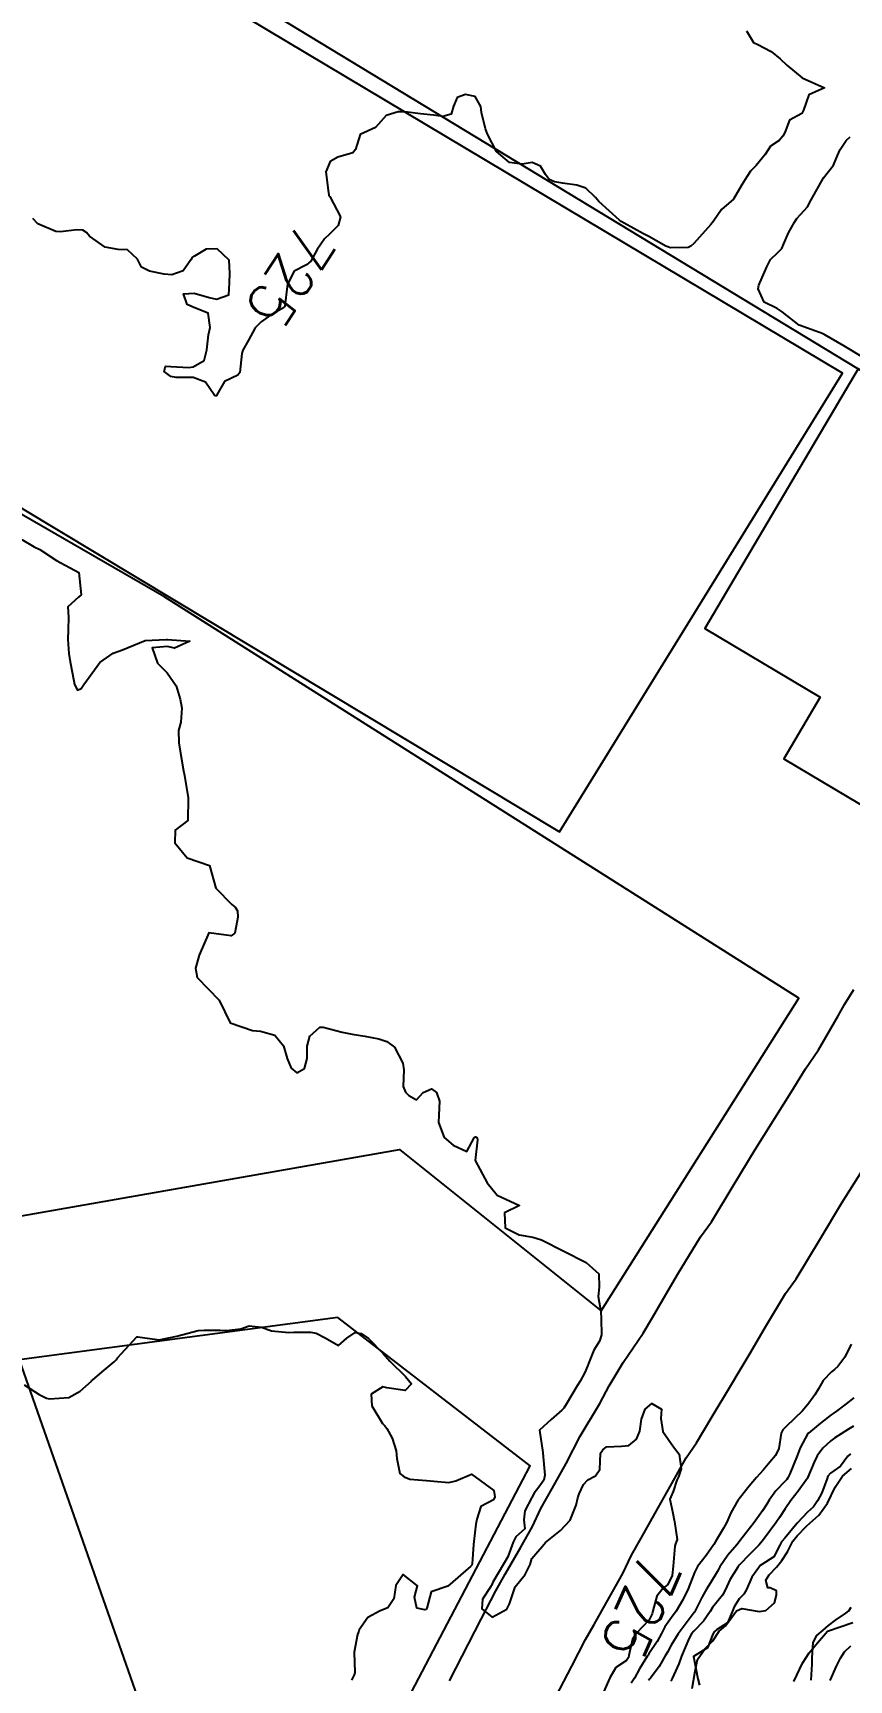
# Model space of a CAD drawing. Header units: metres. Extents: x 307586 to 320046, y 7427249 to 7434250.
# Drawn here: x 313360.1 to 313432.9, y 7432625.3 to 7432772.2 of the extents above; entities that cross this region are included whole.
import ezdxf
from ezdxf.enums import TextEntityAlignment as Align

# ---------------------------------------------------------------- set-up
doc = ezdxf.new("R2010")
doc.units = ezdxf.units.M
doc.header["$MEASUREMENT"] = 0
for name, color, linetype in [('Area Verde e Lazer', 45, 'Continuous'), ('Cotas', 45, 'Continuous'), ('Curvas de Nivel 1m', 11, 'Continuous'), ('Curvas de Nivel 5m', 15, 'Continuous'), ('Edificações', 30, 'Continuous'), ('Hidrografia', 140, 'Continuous'), ('Vias Primárias', 230, 'Continuous')]:
    doc.layers.add(name, color=color, linetype=linetype)
doc.styles.add('Style-STANDARD', font='STANDARD.shx')

msp = doc.modelspace()

# ---------------------------------------------------------------- linework, layer by layer
at = {"layer": 'Area Verde e Lazer'}
msp.add_lwpolyline([(313356.19, 7432787.29), (313331.53, 7432746.39), (313407.12, 7432700.92), (313432.37, 7432741.82)], close=True, dxfattribs=at)
msp.add_lwpolyline([(313356.19, 7432787.29), (313331.53, 7432746.39), (313407.12, 7432700.92), (313432.37, 7432741.82)], close=True, dxfattribs=at)
at = {"layer": 'Curvas de Nivel 1m', "flags": 128}
for points, elevation in [([(313359.36, 7432651.59), (313360.7, 7432650.74), (313361.35, 7432650.42), (313361.62, 7432650.35), (313363.35, 7432650.46), (313364.35, 7432651.04), (313365.36, 7432651.93), (313365.41, 7432651.98), (313365.48, 7432652.03), (313366.49, 7432652.9), (313367.39, 7432653.65), (313367.56, 7432653.84), (313367.7, 7432654.01), (313369.41, 7432655.87), (313369.5, 7432655.89), (313371.41, 7432655.61), (313372.99, 7432655.94), (313373.31, 7432656.04), (313373.42, 7432656.07), (313374.9, 7432656.43), (313375.42, 7432656.48), (313376.86, 7432656.46), (313377.42, 7432656.45), (313378.69, 7432656.6), (313379.43, 7432656.87), (313380.54, 7432656.74), (313381.42, 7432656.42), (313382.98, 7432656.26), (313383.42, 7432656.28), (313384.92, 7432656.29), (313385.42, 7432656.2), (313386.23, 7432655.78), (313387.41, 7432655.1), (313388.14, 7432655.76), (313388.89, 7432656.27), (313389.42, 7432656.17), (313390.07, 7432655.73), (313391.4, 7432654.38), (313391.99, 7432653.71), (313393.37, 7432652.35), (313393.93, 7432651.69), (313393.36, 7432651.09), (313391.73, 7432651.34), (313391.36, 7432651.42), (313390.33, 7432650.75), (313390.37, 7432649.73), (313391.33, 7432648.14), (313391.53, 7432647.93), (313391.72, 7432647.71), (313392.18, 7432646.83), (313392.56, 7432645.7), (313392.62, 7432645.03), (313392.88, 7432643.7), (313393.27, 7432643.38), (313393.78, 7432643.17), (313395.26, 7432643.07), (313395.91, 7432643.01), (313397.26, 7432642.88), (313397.87, 7432643.03), (313399.27, 7432643.62), (313401.25, 7432642.16), (313401.34, 7432641.6), (313401.24, 7432641.35), (313400.09, 7432640.76), (313399.73, 7432639.61), (313399.66, 7432639.18), (313399.47, 7432637.62), (313399.45, 7432637.36), (313399.33, 7432635.62), (313399.29, 7432635.5), (313399.17, 7432635.39), (313397.15, 7432633.65), (313395.67, 7432633.14), (313395.28, 7432631.67), (313395.22, 7432631.57), (313395.12, 7432631.54), (313394.38, 7432631.68), (313394.17, 7432632.65), (313394.45, 7432633.68), (313393.16, 7432634.69), (313392.52, 7432633.7), (313392.33, 7432632.5), (313391.82, 7432631.71), (313391.12, 7432631.43), (313390.02, 7432630.83), (313389.25, 7432629.74), (313389.21, 7432629.63), (313389.1, 7432629.33), (313388.8, 7432627.74), (313388.85, 7432625.95), (313388.8, 7432625.74), (313388.56, 7432625.26)], 726), ([(313433.14, 7432655.22), (313432.56, 7432654.07), (313431.94, 7432653.23), (313431.66, 7432652.97), (313431.39, 7432652.75), (313430.65, 7432651.97), (313430.21, 7432651.25), (313429.89, 7432650.72), (313429.35, 7432649.97), (313428.78, 7432649.27), (313427.33, 7432647.87), (313427.03, 7432647.59), (313426.9, 7432647.29), (313426.68, 7432645.92), (313426.38, 7432645.3), (313425.88, 7432644.71), (313425.28, 7432644), (313424.7, 7432643.32), (313424.03, 7432642.56), (313423.25, 7432641.57), (313423.14, 7432641.44), (313423.06, 7432641.34), (313422.39, 7432640.19), (313422.04, 7432639.35), (313421.76, 7432638.82), (313421.21, 7432637.92), (313421.01, 7432637.56), (313420.89, 7432637.36), (313420.2, 7432636.36), (313419.43, 7432635.38), (313419.33, 7432635.22), (313419.17, 7432634.85), (313418.59, 7432633.39), (313418.13, 7432632.41), (313417.53, 7432631.4), (313417.12, 7432630.84), (313416.51, 7432630.01), (313416.21, 7432629.42), (313415.82, 7432628.69), (313415.08, 7432627.59), (313415.02, 7432627.49), (313414.97, 7432627.43), (313414.24, 7432626.26), (313413.8, 7432625.44), (313413.52, 7432624.98)], 724), ([(313433.36, 7432650.44), (313432.68, 7432649.89), (313431.83, 7432649.24), (313431.54, 7432649.04), (313431.34, 7432648.91), (313430.4, 7432648.18), (313429.32, 7432647.3), (313429.28, 7432647.26), (313428.59, 7432645.99), (313428.32, 7432645.27), (313427.67, 7432643.67), (313427.48, 7432643.29), (313427.4, 7432643.16), (313427.27, 7432643.02), (313426.4, 7432642.15), (313425.82, 7432641.3), (313425.61, 7432640.94), (313425.23, 7432640.36), (313424.48, 7432639.32), (313423.21, 7432637.67), (313423.06, 7432637.48), (313422.95, 7432637.34), (313422.14, 7432636.4), (313421.41, 7432635.36), (313421.33, 7432635.2), (313421.17, 7432634.92), (313420.59, 7432633.94), (313420.24, 7432633.37), (313419.83, 7432632.68), (313419.19, 7432631.38), (313419.16, 7432631.34), (313419.12, 7432631.29), (313417.71, 7432629.4), (313417.09, 7432628.39), (313416.74, 7432627.76), (313416.55, 7432627.42), (313416.01, 7432626.48), (313415.23, 7432625.43), (313415.14, 7432625.34), (313415.05, 7432625.24)], 723), ([(313433.33, 7432647.92), (313432.91, 7432647.64), (313432.24, 7432647.23), (313431.68, 7432646.87), (313431.31, 7432646.61), (313430.6, 7432645.95), (313430.1, 7432645.25), (313429.83, 7432644.71), (313429.27, 7432643.35), (313429.23, 7432643.26), (313428.41, 7432642.12), (313427.76, 7432641.28), (313427.24, 7432640.54), (313426.75, 7432639.77), (313426.42, 7432639.3), (313425.91, 7432638.61), (313425.21, 7432637.67), (313424.9, 7432637.31), (313424.07, 7432636.45), (313423.18, 7432635.53), (313423.09, 7432635.43), (313423.03, 7432635.34), (313422.32, 7432634.19), (313421.91, 7432633.35), (313421.65, 7432632.85), (313421.14, 7432632.21), (313420.76, 7432631.73), (313420.55, 7432631.37), (313419.97, 7432630.52), (313419.11, 7432629.63), (313418.9, 7432629.38), (313418.65, 7432628.94), (313418, 7432627.4), (313417.76, 7432626.71), (313417.17, 7432625.41), (313417.05, 7432625.17)], 722), ([(313433.07, 7432645.45), (313432.84, 7432645.22), (313432.18, 7432644.34), (313431.28, 7432643.72), (313431.06, 7432643.46), (313430.98, 7432643.24), (313430.53, 7432641.97), (313430.14, 7432641.25), (313429.77, 7432640.73), (313429.23, 7432640.25), (313428.33, 7432639.27), (313427.21, 7432637.92), (313426.92, 7432637.58), (313426.78, 7432637.29), (313426.23, 7432636.25), (313425.18, 7432635.57), (313425.02, 7432635.47), (313424.89, 7432635.31), (313424.27, 7432634.43), (313423.79, 7432633.33), (313423.55, 7432632.93), (313423.14, 7432632.51), (313422.69, 7432631.79), (313422.52, 7432631.35), (313422.1, 7432630.37), (313421.11, 7432629.75), (313420.9, 7432629.57), (313420.8, 7432629.36), (313420.32, 7432628.14), (313419.08, 7432627.38), (313419.46, 7432625.38), (313419.61, 7432624.81)], 721), ([(313429.57, 7432625.25), (313429.65, 7432626.68), (313429.66, 7432627.25), (313429.74, 7432628.61), (313430.06, 7432629.25), (313430.63, 7432629.72), (313431.11, 7432630.14), (313431.73, 7432630.62), (313432.66, 7432631.22), (313432.92, 7432631.43), (313433.13, 7432631.78)], 721), ([(313431.26, 7432625.24), (313431.82, 7432626.49), (313432.17, 7432627.23), (313432.55, 7432627.77), (313433.09, 7432628.33)], 722)]:
    msp.add_lwpolyline(points, dxfattribs=dict(at, elevation=elevation))
at = {"layer": 'Curvas de Nivel 5m', "elevation": 725, "flags": 128}
for points in [[(313423.79, 7432772.38), (313424.41, 7432771.34), (313424.8, 7432771.15), (313425.99, 7432770.52), (313426.79, 7432769.88), (313427.41, 7432769.3), (313428.77, 7432768.16), (313430.76, 7432767.27), (313429.37, 7432766.67), (313428.89, 7432765.29), (313428.73, 7432765), (313427.62, 7432764.4), (313427.21, 7432763.31), (313427.05, 7432762.96), (313426.7, 7432762.59), (313425.94, 7432762.07), (313425.46, 7432761.33), (313424.67, 7432760.34), (313424.15, 7432759.86), (313423.83, 7432759.35), (313423.39, 7432758.62), (313422.64, 7432757.36), (313421.58, 7432756.42), (313420.85, 7432755.38), (313420.75, 7432755.24), (313420.61, 7432755.09), (313419.11, 7432753.4), (313418.84, 7432753.15), (313418.59, 7432753.05), (313417.01, 7432753), (313416.59, 7432753.16), (313416.12, 7432753.44), (313415.14, 7432753.99), (313414.6, 7432754.25), (313412.88, 7432755.21), (313412.61, 7432755.37), (313412.47, 7432755.48), (313410.64, 7432757.14), (313410.34, 7432757.5), (313409.48, 7432758.34), (313408.65, 7432758.59), (313407.4, 7432758.79), (313406.66, 7432758.91), (313406.2, 7432759.1), (313405.88, 7432759.56), (313405.41, 7432760.31), (313404.67, 7432760.61), (313403.78, 7432760.48), (313402.67, 7432760.62), (313401.51, 7432761.61), (313400.71, 7432763.14), (313400.53, 7432763.62), (313400.17, 7432765.07), (313400.1, 7432765.63), (313399.61, 7432766.5), (313398.74, 7432766.69), (313397.98, 7432766.41), (313397.66, 7432765.66), (313397.45, 7432764.94), (313396.72, 7432764.73), (313395.88, 7432764.84), (313394.73, 7432764.97), (313393.31, 7432765.14), (313392.73, 7432765.15), (313391.65, 7432764.81), (313390.71, 7432763.74), (313389.35, 7432763.12), (313388.91, 7432761.77), (313388.68, 7432761.49), (313387.36, 7432761.1), (313386.67, 7432760.71), (313386.28, 7432759.8), (313386.52, 7432757.91), (313386.53, 7432757.79), (313386.55, 7432757.71), (313386.63, 7432757.6), (313387.59, 7432755.78), (313387.37, 7432755.01), (313386.6, 7432754.23), (313386.17, 7432753.8), (313385.51, 7432752.87), (313384.95, 7432751.81), (313384.56, 7432751.5), (313383.44, 7432750.94), (313382.88, 7432749.84), (313382.83, 7432749.55), (313382.61, 7432747.84), (313382.6, 7432747.75), (313382.51, 7432747.65), (313381.35, 7432747), (313380.5, 7432746.42), (313379.97, 7432745.87), (313379.37, 7432744.77), (313378.86, 7432743.88), (313378.78, 7432743.58), (313378.6, 7432741.89), (313378.44, 7432741.65), (313377.24, 7432741.1), (313376.56, 7432739.91), (313376.52, 7432739.81), (313376.42, 7432739.8), (313376.31, 7432739.91), (313375.54, 7432741.03), (313374.44, 7432741.46), (313372.93, 7432741.46), (313372.44, 7432741.52), (313371.85, 7432741.97), (313371.96, 7432742.46), (313372.45, 7432742.43), (313374.06, 7432742.33), (313374.45, 7432742.39), (313375.42, 7432742.96), (313375.65, 7432743.92), (313375.81, 7432745.24), (313375.96, 7432745.92), (313375.78, 7432747.19), (313374.51, 7432747.7), (313373.91, 7432747.95), (313373.58, 7432748.9), (313374.53, 7432748.97), (313375.87, 7432748.57), (313376.52, 7432748.43), (313377.61, 7432748.82), (313377.69, 7432749.9), (313377.71, 7432750.74), (313377.65, 7432751.9), (313376.58, 7432752.93), (313375.61, 7432752.89), (313374.57, 7432752.28), (313374.35, 7432752.16), (313374.22, 7432751.94), (313373.55, 7432750.95), (313372.55, 7432750.59), (313371.85, 7432750.67), (313370.55, 7432750.94), (313369.84, 7432751.28), (313369.47, 7432752), (313368.58, 7432752.84), (313367.74, 7432752.85), (313366.58, 7432753.07), (313365.18, 7432754.05), (313364.92, 7432754.38), (313364.6, 7432754.6), (313364.06, 7432754.61), (313362.6, 7432754.44), (313362.2, 7432754.48), (313360.6, 7432755.15), (313360.13, 7432755.63)], [(313434.2, 7432743.22), (313432.48, 7432744.27), (313430.77, 7432745.26), (313430.5, 7432745.4), (313430.31, 7432745.45), (313428.51, 7432746.1), (313426.97, 7432747.31), (313426.53, 7432747.61), (313425.37, 7432748.17), (313424.84, 7432749.34), (313424.91, 7432749.69), (313425.6, 7432751.32), (313425.93, 7432751.96), (313426.58, 7432752.58), (313426.94, 7432752.96), (313427.09, 7432753.3), (313427.55, 7432754.35), (313428.08, 7432755.3), (313428.29, 7432755.62), (313428.62, 7432755.97), (313429.23, 7432756.68), (313429.56, 7432757.28), (313430.66, 7432759.26), (313431.55, 7432760.38), (313431.92, 7432761.25), (313432.15, 7432761.78), (313432.7, 7432762.59), (313433.03, 7432762.91)], [(313359.15, 7432727), (313360.26, 7432726.35), (313360.77, 7432726.09), (313362.24, 7432725.11), (313364.23, 7432724.06), (313364.45, 7432722.06), (313364.2, 7432721.85), (313363.27, 7432721), (313363.31, 7432720.07), (313363.3, 7432718.94), (313363.26, 7432718.07), (313363.36, 7432716.84), (313363.48, 7432716.07), (313363.79, 7432714.39), (313363.86, 7432714.06), (313364.11, 7432713.55), (313364.45, 7432713.71), (313364.69, 7432714.05), (313366.13, 7432716.03), (313367.3, 7432716.86), (313368.14, 7432717.15), (313370.15, 7432717.98), (313372.04, 7432718.07), (313372.15, 7432718.07), (313374.15, 7432717.94), (313372.79, 7432717.31), (313372.15, 7432717.46), (313370.79, 7432717.33), (313371.27, 7432715.97), (313372.12, 7432715.09), (313372.92, 7432713.95), (313373.29, 7432712.75), (313373.42, 7432711.95), (313373.33, 7432710.69), (313373.14, 7432709.95), (313373.15, 7432708.85), (313373.31, 7432707.95), (313373.59, 7432706.37), (313373.66, 7432705.94), (313373.99, 7432703.94), (313373.96, 7432701.94), (313372.84, 7432701.06), (313372.82, 7432699.95), (313373.92, 7432698.6), (313375.91, 7432697.91), (313376.47, 7432695.9), (313377.88, 7432694.43), (313378.19, 7432694.2), (313378.41, 7432693.88), (313378.42, 7432693.32), (313378.16, 7432691.89), (313377.84, 7432691.64), (313375.84, 7432691.91), (313374.99, 7432689.92), (313374.64, 7432688.76), (313374.81, 7432687.92), (313375.79, 7432686.91), (313376.76, 7432685.9), (313377.75, 7432683.89), (313379.74, 7432683.21), (313380.45, 7432683.14), (313381.74, 7432682.79), (313382.51, 7432681.83), (313382.83, 7432680.71), (313383.17, 7432679.83), (313383.7, 7432679.42), (313384.36, 7432679.81), (313384.6, 7432680.7), (313384.61, 7432681.81), (313384.85, 7432682.69), (313385.75, 7432683.49), (313386.04, 7432683.49), (313387.74, 7432683.06), (313388.62, 7432682.88), (313389.74, 7432682.71), (313391.01, 7432682.46), (313391.73, 7432682.21), (313392.39, 7432681.71), (313393.14, 7432680.28), (313393.23, 7432679.7), (313393.18, 7432678.22), (313393.37, 7432677.7), (313393.68, 7432677.4), (313394.36, 7432677.01), (313394.97, 7432677.68), (313395.69, 7432678), (313396.15, 7432677.67), (313396.42, 7432676.91), (313396.34, 7432675.66), (313396.31, 7432675), (313396.83, 7432673.66), (313397.62, 7432672.96), (313398.85, 7432672.4), (313399.51, 7432673.62), (313399.63, 7432673.71), (313399.78, 7432673.62), (313399.81, 7432673.44), (313399.6, 7432671.62), (313400.66, 7432669.61), (313401.57, 7432668.52), (313403.56, 7432667.58), (313402.22, 7432666.93), (313402.27, 7432665.59), (313403.53, 7432664.99), (313404.73, 7432664.76), (313405.52, 7432664.52), (313407.51, 7432663.53), (313409.5, 7432662.51), (313410.63, 7432661.49), (313410.65, 7432660.31), (313410.58, 7432659.49), (313410.8, 7432658.14), (313410.84, 7432657.49), (313410.86, 7432656.05), (313410.69, 7432655.49), (313410.19, 7432654.7), (313409.69, 7432653.5), (313409.62, 7432653.27), (313409.38, 7432652.69), (313408.95, 7432651.93), (313408.68, 7432651.51), (313407.73, 7432649.91), (313407.49, 7432649.53), (313407.34, 7432649.35), (313406.36, 7432648.51), (313405.32, 7432647.55), (313405.62, 7432645.55), (313405.67, 7432645.17), (313405.8, 7432643.54), (313405.73, 7432643.08), (313405.26, 7432642.47), (313404.86, 7432641.94), (313404.64, 7432641.56), (313404.04, 7432640.37), (313403.95, 7432639.56), (313404.02, 7432638.75), (313403.21, 7432638.05), (313402.97, 7432637.57), (313402.51, 7432636.25), (313402.12, 7432635.59), (313401.16, 7432634.01), (313401.04, 7432633.71), (313401, 7432633.6), (313400.26, 7432632.48), (313400.2, 7432631.61), (313401.12, 7432630.86), (313402.42, 7432631.58), (313402.65, 7432632.06), (313403.15, 7432633.57), (313404.05, 7432634.67), (313404.5, 7432635.56), (313404.64, 7432636.1), (313405.19, 7432636.72), (313405.56, 7432637.18), (313405.88, 7432637.54), (313407.21, 7432638.61), (313408.06, 7432639.52), (313408.59, 7432640.86), (313408.75, 7432641.51), (313408.87, 7432641.88), (313409.26, 7432642.71), (313409.64, 7432643.12), (313410.32, 7432643.49), (313410.71, 7432644.06), (313410.78, 7432645.49), (313410.99, 7432645.79), (313411.3, 7432646.08), (313412.65, 7432646.12), (313413.3, 7432646.18), (313414, 7432646.76), (313414.27, 7432647.45), (313414.43, 7432648.54), (313414.76, 7432649.44), (313415.35, 7432649.93), (313416.21, 7432649.42), (313416.17, 7432648.59), (313416.32, 7432647.42), (313417.3, 7432646.08), (313417.79, 7432645.4), (313417.97, 7432644.09), (313417.72, 7432643.4), (313417.59, 7432643.09), (313417.25, 7432642.07), (313417.04, 7432641.62), (313416.96, 7432641.41), (313417.23, 7432640.16), (313417.35, 7432639.54), (313417.38, 7432639.41), (313417.61, 7432637.81), (313417.45, 7432637.41), (313417.4, 7432637.2), (313417.25, 7432635.41), (313417.16, 7432634.59), (313416.79, 7432633.78), (313416.34, 7432633.42), (313415.8, 7432632.76), (313415.45, 7432631.43), (313415.38, 7432631.17), (313415.12, 7432630.64), (313413.98, 7432629.44), (313413.63, 7432628.91), (313413.31, 7432627.45), (313413.26, 7432627.27), (313413.08, 7432627.02), (313412.14, 7432626.39), (313411.62, 7432625.47), (313411.04, 7432624.19)]]:
    msp.add_lwpolyline(points, dxfattribs=at)
at = {"layer": 'Edificações'}
for points in [[(313373.63, 7432807.88), (313363.64, 7432784.75), (313454.83, 7432729.44), (313477.89, 7432767.47), (313478.94, 7432769.2), (313394.53, 7432820.4), (313387.48, 7432808.76), (313382.89, 7432803.72), (313374.12, 7432809), (313373.63, 7432807.88)], [(313410.84, 7432658.19), (313428.48, 7432686.1), (313371.81, 7432721.92), (313315.76, 7432754.26), (313307.62, 7432740.72), (313300.83, 7432720.37), (313299.9, 7432717.59), (313293.63, 7432717.69), (313293.46, 7432707.52), (313298.67, 7432707.44), (313300.2, 7432707.41), (313301.76, 7432696.26), (313296.68, 7432695.56), (313297.79, 7432687.59), (313301.58, 7432688.12), (313302.21, 7432683.63), (313301.76, 7432676.83), (313301.68, 7432675.71), (313293.63, 7432676.73), (313297.43, 7432655.86), (313392.85, 7432672.58), (313410.84, 7432658.19)], [(313433.76, 7432742.22), (313420.08, 7432719.05), (313430.38, 7432712.92), (313427.12, 7432707.44), (313438.27, 7432700.8), (313447.11, 7432715.65), (313455.3, 7432729.15)], [(313358.91, 7432653.84), (313379.17, 7432596.05), (313404.49, 7432644.37), (313387.34, 7432657.59), (313358.91, 7432653.84)]]:
    msp.add_lwpolyline(points, close=True, dxfattribs=at)
at = {"layer": 'Hidrografia'}
for points, elevation in [([(313418.94, 7432624.5), (313419.23, 7432626.05), (313419.42, 7432627.11), (313420.1, 7432628.07), (313420.78, 7432628.75), (313421.36, 7432629.62), (313421.93, 7432630.1), (313422.42, 7432630.78), (313422.9, 7432631.45), (313423.38, 7432631.65), (313424.94, 7432631.38), (313425.52, 7432631.48), (313426.29, 7432632.15), (313426.48, 7432632.83), (313426.48, 7432633.21), (313425.9, 7432633.5), (313425.71, 7432633.5), (313425.52, 7432634.18), (313425.81, 7432634.66), (313426.48, 7432635.34), (313426.96, 7432635.92), (313427.45, 7432636.69), (313427.93, 7432637.66), (313428.32, 7432638.14), (313429.19, 7432639.01), (313430.25, 7432639.97), (313431.02, 7432641.03), (313431.7, 7432642.48), (313432.37, 7432643.45), (313433.15, 7432644.12)], 691.82), ([(313428.03, 7432625.13), (313428.78, 7432626.78), (313429.38, 7432627.68), (313430.13, 7432628.58), (313431.03, 7432629.64), (313433.29, 7432630.39)], 128.58)]:
    msp.add_lwpolyline(points, dxfattribs=dict(at, elevation=elevation))
at = {"layer": 'Vias Primárias'}
for points in [[(313397.3, 7432625.21), (313400.14, 7432630.7), (313401.45, 7432633.22), (313402.28, 7432634.7), (313403.66, 7432637.13), (313404.7, 7432638.96), (313405.46, 7432640.58), (313406.46, 7432642.36), (313407.71, 7432644.59), (313408.96, 7432647.02), (313410.71, 7432649.94), (313411.56, 7432651.51), (313412.79, 7432653.58), (313414.58, 7432656.2), (313415.41, 7432657.59), (313416.29, 7432659.08), (313417.65, 7432661.44), (313419.69, 7432664.81), (313420.68, 7432666.13), (313422.61, 7432669.34), (313424.56, 7432672.58), (313427.92, 7432677.94), (313428.34, 7432678.63), (313429.06, 7432679.77), (313430.21, 7432681.48), (313431.96, 7432684.52), (313432.54, 7432685.52), (313433.38, 7432686.85)], [(313397.3, 7432625.21), (313400.14, 7432630.7), (313401.45, 7432633.22), (313402.28, 7432634.7), (313403.66, 7432637.13), (313404.7, 7432638.96), (313405.46, 7432640.58), (313406.46, 7432642.36), (313407.71, 7432644.59), (313408.96, 7432647.02), (313410.71, 7432649.94), (313411.56, 7432651.51), (313412.79, 7432653.58), (313414.58, 7432656.2), (313415.41, 7432657.59), (313416.29, 7432659.08), (313417.65, 7432661.44), (313419.69, 7432664.81), (313420.68, 7432666.13), (313422.61, 7432669.34), (313424.56, 7432672.58), (313427.92, 7432677.94), (313428.34, 7432678.63), (313429.06, 7432679.77), (313430.21, 7432681.48), (313431.96, 7432684.52), (313432.54, 7432685.52), (313433.38, 7432686.85)], [(313405.37, 7432621.02), (313408.22, 7432626.51), (313409.45, 7432628.89), (313410.2, 7432630.22), (313411.58, 7432632.65), (313412.78, 7432634.78), (313413.55, 7432636.4), (313414.39, 7432637.91), (313415.65, 7432640.14), (313416.99, 7432642.53), (313418.43, 7432645.1), (313419.35, 7432646.42), (313420.75, 7432648.77), (313422.4, 7432651.55), (313423.23, 7432652.94), (313424.11, 7432654.43), (313425.5, 7432656.76), (313427.27, 7432659.74), (313428.24, 7432661.04), (313430.41, 7432664.66), (313432.31, 7432667.82), (313435.65, 7432673.15)], [(313405.37, 7432621.02), (313408.22, 7432626.51), (313409.45, 7432628.89), (313410.2, 7432630.22), (313411.58, 7432632.65), (313412.78, 7432634.78), (313413.55, 7432636.4), (313414.39, 7432637.91), (313415.65, 7432640.14), (313416.99, 7432642.53), (313418.43, 7432645.1), (313419.35, 7432646.42), (313420.75, 7432648.77), (313422.4, 7432651.55), (313423.23, 7432652.94), (313424.11, 7432654.43), (313425.5, 7432656.76), (313427.27, 7432659.74), (313428.24, 7432661.04), (313430.41, 7432664.66), (313432.31, 7432667.82), (313435.65, 7432673.15)]]:
    msp.add_lwpolyline(points, dxfattribs=at)

# ---------------------------------------------------------------- texts
at = {"layer": 'Cotas', "style": 'Style-STANDARD'}
for rotation, p in [(236.9336, (313383.11, 7432750.45, 725)), (246.2286, (313414.39, 7432631.78, 725))]:
    msp.add_text('725', height=4, rotation=rotation, dxfattribs=at).set_placement(p, align=Align.MIDDLE_CENTER)

doc.saveas('drawing.dxf')
